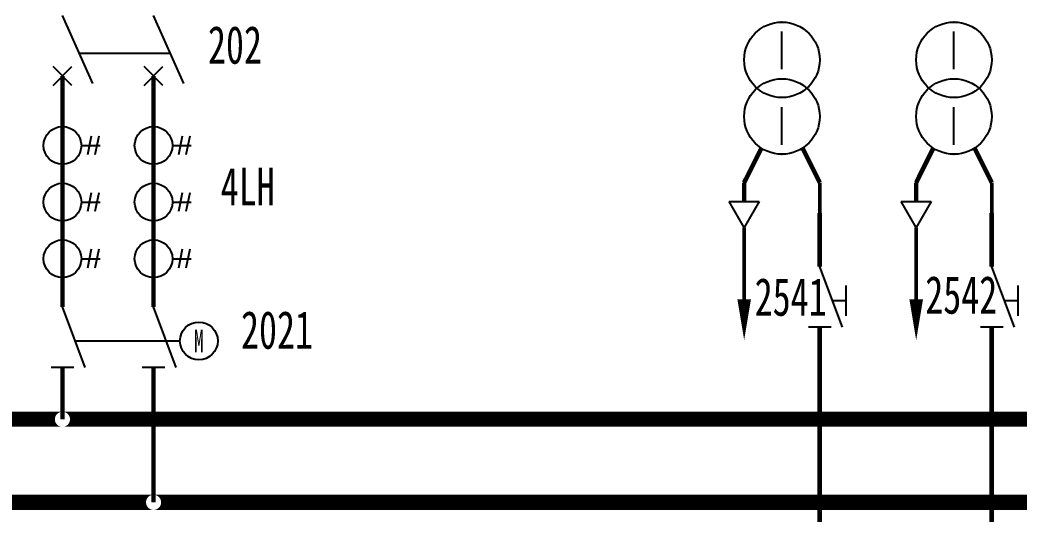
# Model space of a CAD drawing. Header units: millimetres. Extents: x 10667 to 23854, y -3427 to -2899.
# Drawn here: x 17308.4 to 17440.6, y -3155.3 to -3089.9 of the extents above; entities that cross this region are included whole.
import ezdxf
from ezdxf.enums import TextEntityAlignment as Align

# ---------------------------------------------------------------- set-up
doc = ezdxf.new("R2010")
doc.units = ezdxf.units.MM
doc.header["$LTSCALE"] = 10
doc.linetypes.add('DASHED', pattern=[11, 5, 0.5, 5, 0.5])
for name, color, linetype in [('BLOCK', 3, 'Continuous'), ('LINE', 7, 'Continuous'), ('TEXT', 2, 'Continuous'), ('设    备', 3, 'Continuous'), ('设备编号', 2, 'Continuous'), ('连 接 线', 1, 'Continuous')]:
    doc.layers.add(name, color=color, linetype=linetype)
doc.styles.add('HZ', font='SimSun.ttf', dxfattribs={"width": 0.7})

# ---------------------------------------------------------------- blocks, each defined once
blk = doc.blocks.new('$JT')
at = {"color": 3}
blk.add_lwpolyline([(0, 0, 1.8, 0, 0), (0, 5.41, 0, 0, 0)], format="xyseb", dxfattribs=at)
blk = doc.blocks.new('$SGK1')
at = {"layer": 'BLOCK'}
for p, q in [((-3, 0), (0, -8)), ((-1.5, 0), (1.5, 0))]:
    blk.add_line(p, q, dxfattribs=at)
at = {"layer": 'TEXT', "color": 3}
for p, q in [((-3.5, -1.5), (-3.5, -5.5)), ((-1.6875, -3.5), (-3.5, -3.5))]:
    blk.add_line(p, q, dxfattribs=at)
blk = doc.blocks.new('$LH')
at = {"color": 3}
for p, q in [((3.79, 1.25), (3.29, -1.25)), ((4.79, 1.25), (4.29, -1.25)), ((2.5, 0), (5, 0))]:
    blk.add_line(p, q, dxfattribs=at)
blk.add_circle((0, 0), 2.5, dxfattribs=at)

msp = doc.modelspace()

# ---------------------------------------------------------------- linework, layer by layer
at = {"layer": 'BLOCK'}
for p, q in [((17318.01, -3098.28), (17314.01, -3089.28)), ((17330.06, -3098.28), (17326.06, -3089.28)), ((17328.29, -3094.28), (17316.23, -3094.28)), ((17315.26, -3098.53), (17312.76, -3096.03)), ((17312.76, -3098.53), (17315.26, -3096.03)), ((17324.81, -3098.53), (17327.31, -3096.03)), ((17327.31, -3098.53), (17324.81, -3096.03))]:
    msp.add_line(p, q, dxfattribs=at)
at = {"layer": '设    备', "color": 3}
for p, q in [((17409.21, -3096.39), (17409.21, -3091.39)), ((17431.97, -3096.39), (17431.97, -3091.39)), ((17409.21, -3106.39), (17409.21, -3101.39)), ((17431.97, -3106.39), (17431.97, -3101.39)), ((17315.69, -3132.37), (17329.56, -3132.37))]:
    msp.add_line(p, q, dxfattribs=at)
at = {"layer": '设    备'}
for p, q in [((17317.01, -3135.87), (17314.01, -3127.87)), ((17329.06, -3135.87), (17326.06, -3127.87)), ((17315.51, -3135.87), (17312.51, -3135.87)), ((17327.56, -3135.87), (17324.56, -3135.87))]:
    msp.add_line(p, q, dxfattribs=at)
at = {"layer": '设    备', "color": 3}
for centre in [(17409.21, -3095.14), (17431.97, -3095.14), (17409.21, -3102.64), (17431.97, -3102.64)]:
    msp.add_circle(centre, 5, dxfattribs=at)
at = {"layer": '设    备'}
msp.add_circle((17332.06, -3132.37), 2.5, dxfattribs=at)
at = {"layer": '设    备', "color": 3}
for p in [(17409.21, -3090.14), (17431.97, -3090.14), (17409.21, -3107.64), (17431.97, -3107.64)]:
    msp.add_point(p, dxfattribs=at)
at = {"layer": '设    备'}
for p in [(17414.21, -3122.53), (17436.97, -3122.53), (17414.21, -3130.53), (17436.97, -3130.53), (17314.01, -3135.87), (17326.06, -3135.87)]:
    msp.add_point(p, dxfattribs=at)
at = {"layer": '连 接 线', "color": 3}
for p, q in [((17404.21, -3117.35), (17402.21, -3113.89)), ((17402.21, -3113.89), (17406.21, -3113.89)), ((17406.21, -3113.89), (17404.21, -3117.35)), ((17426.97, -3117.35), (17424.97, -3113.89)), ((17424.97, -3113.89), (17428.97, -3113.89)), ((17428.97, -3113.89), (17426.97, -3117.35))]:
    msp.add_line(p, q, dxfattribs=at)
at = {"layer": '连 接 线'}
for points, const_width in [([(17314.01, -3097.28), (17314.01, -3127.87)], 0.6), ([(17326.06, -3097.28), (17326.06, -3097.66)], 0.6), ([(17326.06, -3097.66), (17326.06, -3127.87)], 0.6), ([(17404.21, -3111.39), (17404.21, -3113.89)], 0.6), ([(17426.97, -3111.39), (17426.97, -3113.89)], 0.6), ([(17414.21, -3115.44), (17414.21, -3122.53)], 0.6), ([(17436.97, -3115.44), (17436.97, -3122.53)], 0.6), ([(17314.01, -3122.28), (17314.01, -3127.87)], 0.6), ([(17414.21, -3130.53), (17414.21, -3175.07)], 0.6), ([(17436.97, -3130.53), (17436.97, -3164.4)], 0.6), ([(17314.01, -3135.87), (17314.01, -3142.74)], 0.6), ([(17326.06, -3135.87), (17326.06, -3153.74)], 0.6), ([(17271.91, -3142.74), (17313.01, -3142.74)], 2), ([(17315.01, -3142.74), (17355.93, -3142.74)], 2), ([(17355.93, -3142.74), (17413.21, -3142.74)], 2), ([(17413.21, -3142.74), (17463.81, -3142.74)], 2), ([(17286.91, -3153.74), (17325.06, -3153.74)], 2), ([(17327.06, -3153.74), (17355.93, -3153.74)], 2), ([(17355.93, -3153.74), (17435.97, -3153.74)], 2), ([(17435.97, -3153.74), (17460.03, -3153.74)], 2)]:
    msp.add_lwpolyline(points, dxfattribs=dict(at, const_width=const_width))
at = {"layer": '连 接 线', "color": 3}
for points, const_width in [([(17404.21, -3111.39), (17406.49, -3106.83)], 0.6), ([(17414.21, -3111.39), (17411.94, -3106.83)], 0.6), ([(17426.97, -3111.39), (17429.24, -3106.83)], 0.6), ([(17436.97, -3111.39), (17434.69, -3106.83)], 0.6), ([(17414.21, -3115.44), (17414.21, -3111.39)], 0.5), ([(17436.97, -3115.44), (17436.97, -3111.39)], 0.5)]:
    msp.add_lwpolyline(points, dxfattribs=dict(at, const_width=const_width))
at = {"layer": '连 接 线', "color": 6, "linetype": 'DASHED', "ltscale": 0.5, "const_width": 0.5}
for points in [[(17404.21, -3117.35), (17404.21, -3127.35)], [(17426.97, -3117.35), (17426.97, -3127.35)]]:
    msp.add_lwpolyline(points, dxfattribs=at)
at = {"layer": '连 接 线', "color": 3}
for p in [(17404.21, -3111.39), (17426.97, -3111.39)]:
    msp.add_point(p, dxfattribs=at)
at = {"layer": '连 接 线'}
for points in [[(17313.01, -3141.74), (17314.01, -3141.74), (17313.01, -3141.75), (17314.09, -3141.75)], [(17313.01, -3141.75), (17313.92, -3141.75), (17313.01, -3141.74), (17314.01, -3141.74)], [(17313.01, -3141.75), (17314.09, -3141.75), (17313.01, -3141.76), (17314.18, -3141.76)], [(17313.01, -3141.76), (17313.83, -3141.76), (17313.01, -3141.75), (17313.92, -3141.75)], [(17313.01, -3141.78), (17313.75, -3141.78), (17313.01, -3141.76), (17313.83, -3141.76)], [(17313.01, -3141.8), (17313.66, -3141.8), (17313.01, -3141.78), (17313.75, -3141.78)], [(17313.01, -3141.84), (17313.58, -3141.84), (17313.01, -3141.8), (17313.66, -3141.8)], [(17313.01, -3141.88), (17313.51, -3141.88), (17313.01, -3141.84), (17313.58, -3141.84)], [(17313.01, -3141.92), (17313.43, -3141.92), (17313.01, -3141.88), (17313.51, -3141.88)], [(17313.01, -3141.98), (17313.36, -3141.98), (17313.01, -3141.92), (17313.43, -3141.92)], [(17313.01, -3142.03), (17313.3, -3142.03), (17313.01, -3141.98), (17313.36, -3141.98)], [(17313.01, -3142.1), (17313.24, -3142.1), (17313.01, -3142.03), (17313.3, -3142.03)], [(17313.01, -3142.17), (17313.19, -3142.17), (17313.01, -3142.1), (17313.24, -3142.1)], [(17314.09, -3141.75), (17315.01, -3141.75), (17314.01, -3141.74), (17315.01, -3141.74)], [(17314.18, -3141.76), (17315.01, -3141.76), (17314.09, -3141.75), (17315.01, -3141.75)], [(17314.26, -3141.78), (17315.01, -3141.78), (17314.18, -3141.76), (17315.01, -3141.76)], [(17314.35, -3141.8), (17315.01, -3141.8), (17314.26, -3141.78), (17315.01, -3141.78)], [(17314.43, -3141.84), (17315.01, -3141.84), (17314.35, -3141.8), (17315.01, -3141.8)], [(17314.51, -3141.88), (17315.01, -3141.88), (17314.43, -3141.84), (17315.01, -3141.84)], [(17314.58, -3141.92), (17315.01, -3141.92), (17314.51, -3141.88), (17315.01, -3141.88)], [(17314.65, -3141.98), (17315.01, -3141.98), (17314.58, -3141.92), (17315.01, -3141.92)], [(17314.71, -3142.03), (17315.01, -3142.03), (17314.65, -3141.98), (17315.01, -3141.98)], [(17314.77, -3142.1), (17315.01, -3142.1), (17314.71, -3142.03), (17315.01, -3142.03)], [(17314.82, -3142.17), (17315.01, -3142.17), (17314.77, -3142.1), (17315.01, -3142.1)], [(17313.01, -3142.24), (17313.14, -3142.24), (17313.01, -3142.17), (17313.19, -3142.17)], [(17313.01, -3142.32), (17313.1, -3142.32), (17313.01, -3142.24), (17313.14, -3142.24)], [(17313.01, -3142.4), (17313.07, -3142.4), (17313.01, -3142.32), (17313.1, -3142.32)], [(17313.01, -3142.48), (17313.04, -3142.48), (17313.01, -3142.4), (17313.07, -3142.4)], [(17313.01, -3142.57), (17313.02, -3142.57), (17313.01, -3142.48), (17313.04, -3142.48)], [(17313.01, -3142.65), (17313.01, -3142.65), (17313.01, -3142.57), (17313.02, -3142.57)], [(17313.01, -3142.83), (17313.01, -3142.83), (17313.01, -3142.92), (17313.02, -3142.92)], [(17313.01, -3142.92), (17313.02, -3142.92), (17313.01, -3143), (17313.04, -3143)], [(17313.01, -3143), (17313.04, -3143), (17313.01, -3143.08), (17313.07, -3143.08)], [(17313.01, -3143.08), (17313.07, -3143.08), (17313.01, -3143.16), (17313.1, -3143.16)], [(17313.01, -3143.16), (17313.1, -3143.16), (17313.01, -3143.24), (17313.14, -3143.24)], [(17313.01, -3143.24), (17313.14, -3143.24), (17313.01, -3143.32), (17313.19, -3143.32)], [(17313.01, -3143.32), (17313.19, -3143.32), (17313.01, -3143.38), (17313.24, -3143.38)], [(17313.01, -3143.38), (17313.24, -3143.38), (17313.01, -3143.45), (17313.3, -3143.45)], [(17313.01, -3143.45), (17313.3, -3143.45), (17313.01, -3143.51), (17313.36, -3143.51)], [(17314.65, -3143.51), (17315.01, -3143.51), (17314.71, -3143.45), (17315.01, -3143.45)], [(17314.71, -3143.45), (17315.01, -3143.45), (17314.77, -3143.38), (17315.01, -3143.38)], [(17314.77, -3143.38), (17315.01, -3143.38), (17314.82, -3143.32), (17315.01, -3143.32)], [(17314.87, -3142.24), (17315.01, -3142.24), (17314.82, -3142.17), (17315.01, -3142.17)], [(17314.82, -3143.32), (17315.01, -3143.32), (17314.87, -3143.24), (17315.01, -3143.24)], [(17314.91, -3142.32), (17315.01, -3142.32), (17314.87, -3142.24), (17315.01, -3142.24)], [(17314.87, -3143.24), (17315.01, -3143.24), (17314.91, -3143.16), (17315.01, -3143.16)], [(17314.95, -3142.4), (17315.01, -3142.4), (17314.91, -3142.32), (17315.01, -3142.32)], [(17314.91, -3143.16), (17315.01, -3143.16), (17314.95, -3143.08), (17315.01, -3143.08)], [(17314.97, -3142.48), (17315.01, -3142.48), (17314.95, -3142.4), (17315.01, -3142.4)], [(17314.95, -3143.08), (17315.01, -3143.08), (17314.97, -3143), (17315.01, -3143)], [(17314.99, -3142.57), (17315.01, -3142.57), (17314.97, -3142.48), (17315.01, -3142.48)], [(17314.97, -3143), (17315.01, -3143), (17314.99, -3142.92), (17315.01, -3142.92)], [(17315, -3142.65), (17315.01, -3142.65), (17314.99, -3142.57), (17315.01, -3142.57)], [(17314.99, -3142.92), (17315.01, -3142.92), (17315, -3142.83), (17315.01, -3142.83)], [(17315.01, -3142.74), (17315.01, -3142.74), (17315, -3142.65), (17315.01, -3142.65)], [(17315, -3142.83), (17315.01, -3142.83), (17315.01, -3142.74)], [(17313.01, -3143.51), (17313.36, -3143.51), (17313.01, -3143.56), (17313.43, -3143.56)], [(17313.01, -3143.56), (17313.43, -3143.56), (17313.01, -3143.61), (17313.51, -3143.61)], [(17313.01, -3143.61), (17313.51, -3143.61), (17313.01, -3143.65), (17313.58, -3143.65)], [(17313.01, -3143.65), (17313.58, -3143.65), (17313.01, -3143.68), (17313.66, -3143.68)], [(17313.01, -3143.68), (17313.66, -3143.68), (17313.01, -3143.71), (17313.75, -3143.71)], [(17313.01, -3143.71), (17313.75, -3143.71), (17313.01, -3143.73), (17313.83, -3143.73)], [(17313.01, -3143.73), (17313.83, -3143.73), (17313.01, -3143.74), (17313.92, -3143.74)], [(17313.01, -3143.74), (17313.92, -3143.74), (17313.01, -3143.74), (17314.01, -3143.74)], [(17314.01, -3143.74), (17315.01, -3143.74), (17314.09, -3143.74), (17315.01, -3143.74)], [(17314.09, -3143.74), (17315.01, -3143.74), (17314.18, -3143.73), (17315.01, -3143.73)], [(17314.18, -3143.73), (17315.01, -3143.73), (17314.26, -3143.71), (17315.01, -3143.71)], [(17314.26, -3143.71), (17315.01, -3143.71), (17314.35, -3143.68), (17315.01, -3143.68)], [(17314.35, -3143.68), (17315.01, -3143.68), (17314.43, -3143.65), (17315.01, -3143.65)], [(17314.43, -3143.65), (17315.01, -3143.65), (17314.51, -3143.61), (17315.01, -3143.61)], [(17314.51, -3143.61), (17315.01, -3143.61), (17314.58, -3143.56), (17315.01, -3143.56)], [(17314.58, -3143.56), (17315.01, -3143.56), (17314.65, -3143.51), (17315.01, -3143.51)], [(17325.06, -3152.74), (17326.06, -3152.74), (17325.06, -3152.75), (17326.15, -3152.75)], [(17325.06, -3152.75), (17325.98, -3152.75), (17325.06, -3152.74), (17326.06, -3152.74)], [(17325.06, -3152.75), (17326.15, -3152.75), (17325.06, -3152.76), (17326.24, -3152.76)], [(17325.06, -3152.76), (17325.89, -3152.76), (17325.06, -3152.75), (17325.98, -3152.75)], [(17325.06, -3152.78), (17325.8, -3152.78), (17325.06, -3152.76), (17325.89, -3152.76)], [(17325.06, -3152.8), (17325.72, -3152.8), (17325.06, -3152.78), (17325.8, -3152.78)], [(17325.06, -3152.83), (17325.64, -3152.83), (17325.06, -3152.8), (17325.72, -3152.8)], [(17325.06, -3152.88), (17325.56, -3152.88), (17325.06, -3152.83), (17325.64, -3152.83)], [(17325.06, -3152.92), (17325.49, -3152.92), (17325.06, -3152.88), (17325.56, -3152.88)], [(17325.06, -3152.98), (17325.42, -3152.98), (17325.06, -3152.92), (17325.49, -3152.92)], [(17325.06, -3153.03), (17325.36, -3153.03), (17325.06, -3152.98), (17325.42, -3152.98)], [(17325.06, -3153.1), (17325.3, -3153.1), (17325.06, -3153.03), (17325.36, -3153.03)], [(17325.06, -3153.17), (17325.24, -3153.17), (17325.06, -3153.1), (17325.3, -3153.1)], [(17325.06, -3153.24), (17325.2, -3153.24), (17325.06, -3153.17), (17325.24, -3153.17)], [(17325.06, -3153.32), (17325.16, -3153.32), (17325.06, -3153.24), (17325.2, -3153.24)], [(17325.06, -3153.4), (17325.12, -3153.4), (17325.06, -3153.32), (17325.16, -3153.32)], [(17325.06, -3153.48), (17325.1, -3153.48), (17325.06, -3153.4), (17325.12, -3153.4)], [(17325.06, -3153.57), (17325.08, -3153.57), (17325.06, -3153.48), (17325.1, -3153.48)], [(17325.06, -3153.65), (17325.07, -3153.65), (17325.06, -3153.57), (17325.08, -3153.57)], [(17325.06, -3153.74), (17325.06, -3153.74), (17325.06, -3153.65), (17325.07, -3153.65)], [(17325.06, -3153.74), (17325.06, -3153.74), (17325.06, -3153.83), (17325.07, -3153.83)], [(17325.06, -3153.83), (17325.07, -3153.83), (17325.06, -3153.91), (17325.08, -3153.91)], [(17325.06, -3153.91), (17325.08, -3153.91), (17325.06, -3154), (17325.1, -3154)], [(17325.06, -3154), (17325.1, -3154), (17325.06, -3154.08), (17325.12, -3154.08)], [(17326.15, -3152.75), (17327.06, -3152.75), (17326.06, -3152.74), (17327.06, -3152.74)], [(17326.24, -3152.76), (17327.06, -3152.76), (17326.15, -3152.75), (17327.06, -3152.75)], [(17326.32, -3152.78), (17327.06, -3152.78), (17326.24, -3152.76), (17327.06, -3152.76)], [(17326.41, -3152.8), (17327.06, -3152.8), (17326.32, -3152.78), (17327.06, -3152.78)], [(17326.49, -3152.83), (17327.06, -3152.83), (17326.41, -3152.8), (17327.06, -3152.8)], [(17326.56, -3152.88), (17327.06, -3152.88), (17326.49, -3152.83), (17327.06, -3152.83)], [(17326.64, -3152.92), (17327.06, -3152.92), (17326.56, -3152.88), (17327.06, -3152.88)], [(17326.71, -3152.98), (17327.06, -3152.98), (17326.64, -3152.92), (17327.06, -3152.92)], [(17326.77, -3153.03), (17327.06, -3153.03), (17326.71, -3152.98), (17327.06, -3152.98)], [(17326.83, -3153.1), (17327.06, -3153.1), (17326.77, -3153.03), (17327.06, -3153.03)], [(17326.88, -3153.17), (17327.06, -3153.17), (17326.83, -3153.1), (17327.06, -3153.1)], [(17326.93, -3153.24), (17327.06, -3153.24), (17326.88, -3153.17), (17327.06, -3153.17)], [(17326.97, -3153.32), (17327.06, -3153.32), (17326.93, -3153.24), (17327.06, -3153.24)], [(17327, -3153.4), (17327.06, -3153.4), (17326.97, -3153.32), (17327.06, -3153.32)], [(17327.03, -3153.48), (17327.06, -3153.48), (17327, -3153.4), (17327.06, -3153.4)], [(17327, -3154.08), (17327.06, -3154.08), (17327.03, -3154), (17327.06, -3154)], [(17327.05, -3153.57), (17327.06, -3153.57), (17327.03, -3153.48), (17327.06, -3153.48)], [(17327.03, -3154), (17327.06, -3154), (17327.05, -3153.91), (17327.06, -3153.91)], [(17327.06, -3153.65), (17327.06, -3153.65), (17327.05, -3153.57), (17327.06, -3153.57)], [(17327.06, -3153.83), (17327.06, -3153.83), (17327.06, -3153.74)], [(17325.06, -3154.08), (17325.12, -3154.08), (17325.06, -3154.16), (17325.16, -3154.16)], [(17325.06, -3154.16), (17325.16, -3154.16), (17325.06, -3154.24), (17325.2, -3154.24)], [(17325.06, -3154.24), (17325.2, -3154.24), (17325.06, -3154.31), (17325.24, -3154.31)], [(17325.06, -3154.31), (17325.24, -3154.31), (17325.06, -3154.38), (17325.3, -3154.38)], [(17325.06, -3154.38), (17325.3, -3154.38), (17325.06, -3154.45), (17325.36, -3154.45)], [(17325.06, -3154.45), (17325.36, -3154.45), (17325.06, -3154.51), (17325.42, -3154.51)], [(17325.06, -3154.51), (17325.42, -3154.51), (17325.06, -3154.56), (17325.49, -3154.56)], [(17325.06, -3154.56), (17325.49, -3154.56), (17325.06, -3154.61), (17325.56, -3154.61)], [(17325.06, -3154.61), (17325.56, -3154.61), (17325.06, -3154.65), (17325.64, -3154.65)], [(17325.06, -3154.65), (17325.64, -3154.65), (17325.06, -3154.68), (17325.72, -3154.68)], [(17325.06, -3154.68), (17325.72, -3154.68), (17325.06, -3154.71), (17325.8, -3154.71)], [(17325.06, -3154.71), (17325.8, -3154.71), (17325.06, -3154.73), (17325.89, -3154.73)], [(17325.06, -3154.73), (17325.89, -3154.73), (17325.06, -3154.74), (17325.98, -3154.74)], [(17325.06, -3154.74), (17325.98, -3154.74), (17325.06, -3154.74), (17326.06, -3154.74)], [(17326.06, -3154.74), (17327.06, -3154.74), (17326.15, -3154.74), (17327.06, -3154.74)], [(17326.15, -3154.74), (17327.06, -3154.74), (17326.24, -3154.73), (17327.06, -3154.73)], [(17326.24, -3154.73), (17327.06, -3154.73), (17326.32, -3154.71), (17327.06, -3154.71)], [(17326.32, -3154.71), (17327.06, -3154.71), (17326.41, -3154.68), (17327.06, -3154.68)], [(17326.41, -3154.68), (17327.06, -3154.68), (17326.49, -3154.65), (17327.06, -3154.65)], [(17326.49, -3154.65), (17327.06, -3154.65), (17326.56, -3154.61), (17327.06, -3154.61)], [(17326.56, -3154.61), (17327.06, -3154.61), (17326.64, -3154.56), (17327.06, -3154.56)], [(17326.64, -3154.56), (17327.06, -3154.56), (17326.71, -3154.51), (17327.06, -3154.51)], [(17326.71, -3154.51), (17327.06, -3154.51), (17326.77, -3154.45), (17327.06, -3154.45)], [(17326.77, -3154.45), (17327.06, -3154.45), (17326.83, -3154.38), (17327.06, -3154.38)], [(17326.83, -3154.38), (17327.06, -3154.38), (17326.88, -3154.31), (17327.06, -3154.31)], [(17326.88, -3154.31), (17327.06, -3154.31), (17326.93, -3154.24), (17327.06, -3154.24)], [(17326.93, -3154.24), (17327.06, -3154.24), (17326.97, -3154.16), (17327.06, -3154.16)], [(17326.97, -3154.16), (17327.06, -3154.16), (17327, -3154.08), (17327.06, -3154.08)]]:
    msp.add_solid(points, dxfattribs=at)

# ---------------------------------------------------------------- block references
at = {"layer": 'LINE', "rotation": 180}
for p in [(17414.21, -3130.53), (17436.97, -3130.53)]:
    msp.add_blockref('$SGK1', p, dxfattribs=at)
at = {"layer": '设    备'}
for p in [(17314.01, -3106.48), (17326.06, -3106.48), (17314.01, -3113.98), (17326.06, -3113.98), (17314.01, -3121.48), (17326.06, -3121.48)]:
    msp.add_blockref('$LH', p, dxfattribs=at)
at = {"layer": '连 接 线', "color": 3, "rotation": 180}
for p in [(17404.21, -3126.85), (17426.97, -3126.85)]:
    msp.add_blockref('$JT', p, dxfattribs=at)

# ---------------------------------------------------------------- texts
at = {"layer": '设    备', "style": 'HZ', "width": 0.62}
msp.add_text('M', height=3, dxfattribs=at).set_placement((17332.06, -3132.37), align=Align.MIDDLE)
at = {"layer": '设备编号', "color": 6, "style": 'HZ', "width": 0.7}
for s, p in [('202', (17333.26, -3095.65)), ('4LH', (17334.94, -3114.41)), ('2541', (17405.6, -3129.03)), ('2542', (17428.17, -3128.76)), ('2021', (17337.63, -3133.4))]:
    msp.add_text(s, height=5, dxfattribs=at).set_placement(p)

doc.saveas('drawing.dxf')
